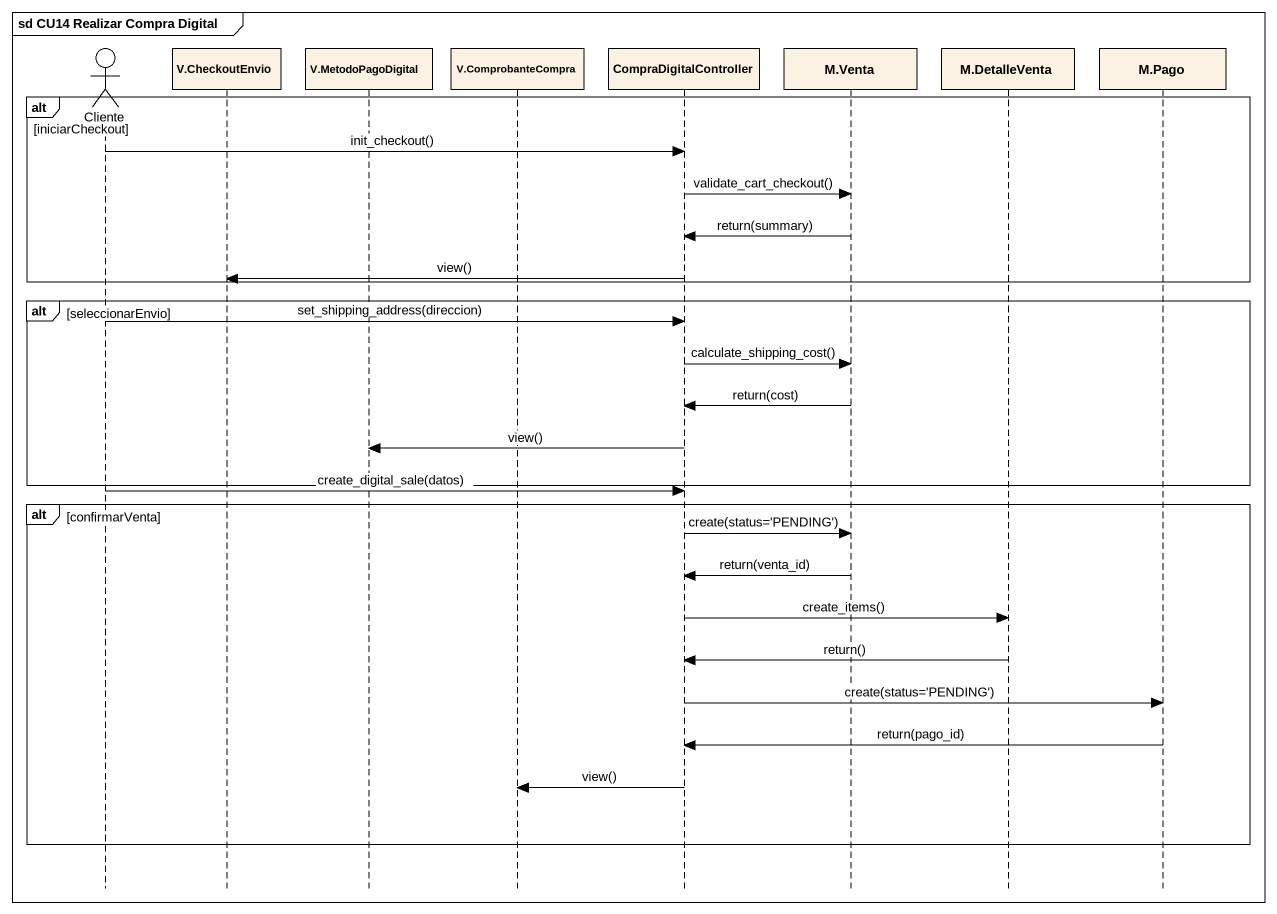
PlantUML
@startuml
mainframe sd CU14 Realizar Compra Digital
hide footbox
actor Cliente
participant "V.CheckoutEnvio" as V_CheckoutEnvio
participant "V.MetodoPagoDigital" as V_MetodoPagoDigital
participant "V.ComprobanteCompra" as V_ComprobanteCompra
participant CompraDigitalController
participant "M.Venta" as M_Venta
participant "M.DetalleVenta" as M_DetalleVenta
participant "M.Pago" as M_Pago

alt iniciarCheckout
  Cliente -> CompraDigitalController : init_checkout()
  CompraDigitalController -> M_Venta : validate_cart_checkout()
  M_Venta -> CompraDigitalController : return(summary)
  CompraDigitalController -> V_CheckoutEnvio : view()
end
alt seleccionarEnvio
  Cliente -> CompraDigitalController : set_shipping_address(direccion)
  CompraDigitalController -> M_Venta : calculate_shipping_cost()
  M_Venta -> CompraDigitalController : return(cost)
  CompraDigitalController -> V_MetodoPagoDigital : view()
end
Cliente -> CompraDigitalController : create_digital_sale(datos)
alt confirmarVenta
  CompraDigitalController -> M_Venta : create(status='PENDING')
  M_Venta -> CompraDigitalController : return(venta_id)
  CompraDigitalController -> M_DetalleVenta : create_items()
  M_DetalleVenta -> CompraDigitalController : return()
  CompraDigitalController -> M_Pago : create(status='PENDING')
  M_Pago -> CompraDigitalController : return(pago_id)
  CompraDigitalController -> V_ComprobanteCompra : view()
end
@enduml
